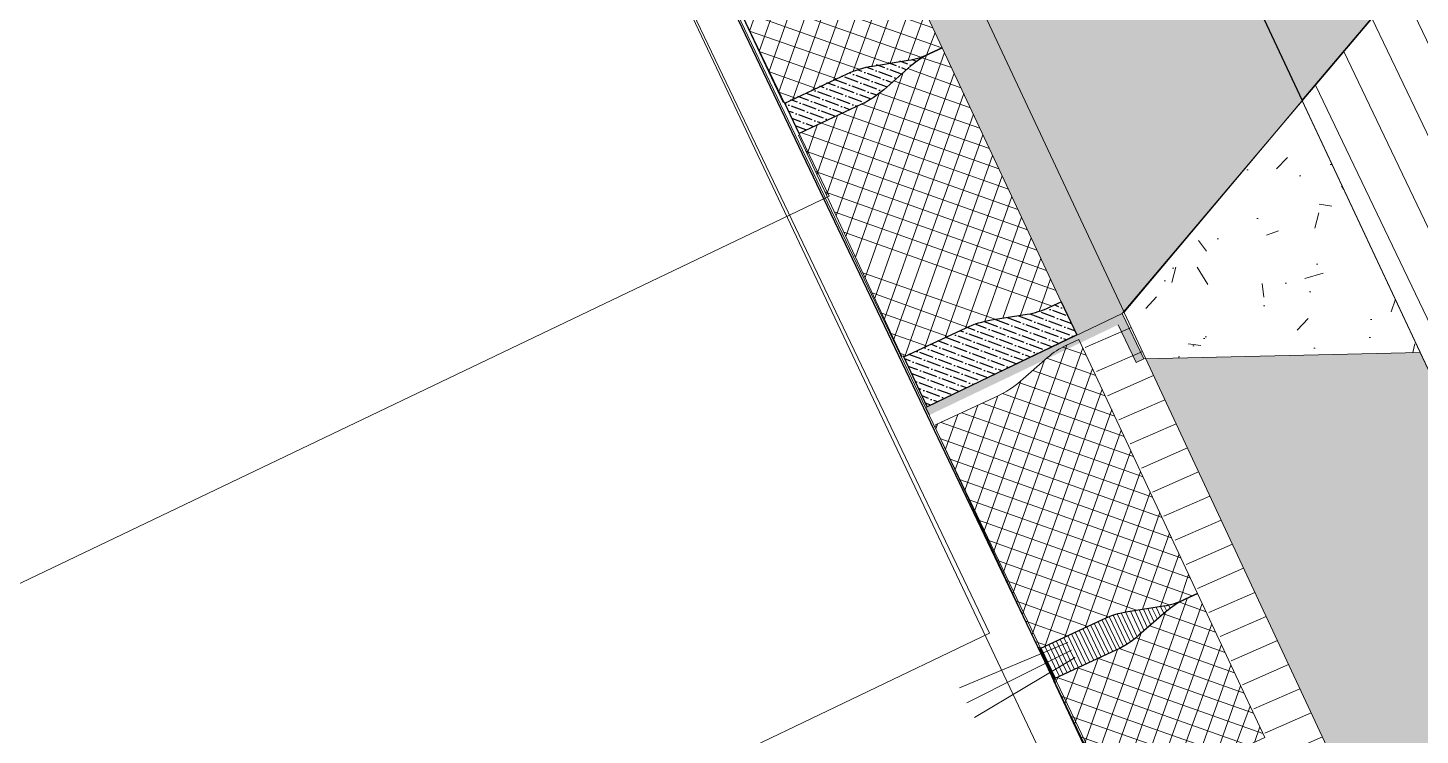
# Model space of a CAD drawing. Header units: metres. Extents: x 679304 to 680626, y 2747329 to 2750056.
# Drawn here: x 679528.216 to 679529.048, y 2747457.475 to 2747457.898 of the extents above; entities that cross this region are included whole.
import ezdxf

# ---------------------------------------------------------------- set-up
doc = ezdxf.new("R2010")
doc.units = ezdxf.units.M
doc.layers.add('-aux', color=50, linetype='Continuous', plot=False)
doc.layers.add('00_Aux', color=5, linetype='Continuous', plot=False)
for name, color, linetype, lineweight in [('02-L-projecció', 6, 'Continuous', 5), ('02-L-seccionat', 4, 'Continuous', 5), ('03-TR-L-1-CM', 7, 'Continuous', 0), ('1-CM', 7, 'Continuous', 0), ('1-L-GESPA', 64, 'Continuous', 0), ('2-metall', 5, 'Continuous', 0), ('3-TR Formigó', 252, 'Continuous', 0), ('3-TR terra compactada', 45, 'Continuous', 0), ('3-TR Tot-u', 37, 'Continuous', 0)]:
    doc.layers.add(name, color=color, linetype=linetype, lineweight=lineweight)
doc.layers.add('02-L-SEC-Shrubs', color=252, linetype='Continuous', lineweight=0, transparency=0.2)
for name, color, linetype, lineweight, true_color in [('3- TR terra vegetal', 253, 'Continuous', 0, 0xbea68e), ('3-TR sorra granitica', 254, 'Continuous', 0, 0xf2dac9), ('3-TR tot_u', 8, 'Continuous', 5, 0x787878)]:
    doc.layers.add(name, color=color, linetype=linetype, lineweight=lineweight, true_color=true_color)
doc.layers.add('EIT_3 TR sorra', color=9, linetype='Continuous', true_color=0xd8ceb0)
doc.layers.add('SL_TREE_PROSOPIS_CINERARIA', color=66, linetype='Continuous', true_color=0x5f7f00)
picture_1 = doc.add_image_def('image2.png', size_in_pixel=(716, 586))
picture_2 = doc.add_image_def('image5.png', size_in_pixel=(354, 263))
picture_3 = doc.add_image_def('image6.png', size_in_pixel=(393, 306))
picture_4 = doc.add_image_def('image7.png', size_in_pixel=(360, 216))

# ---------------------------------------------------------------- blocks, each defined once
blk = doc.blocks.new('Galvanized Metal Plate 100x30x1')
at = {"layer": '2-metall'}
blk.add_hatch(color=256, dxfattribs=at).paths.add_polyline_path([(-0.0050000000000026, 0.1299999999767181), (-0.0050000000000026, 0.0049999999999955), (-0.0300000000000011, 0.0050000000000097), (-0.0300000000000011, 1.42e-14), (0, 0), (0, 0.1299999999767181)])
blk.add_line((-0.0050000000000026, 0.0050000000000097), (-0.0300000000000011, 0.0050000000000097), dxfattribs=at)
blk.add_lwpolyline([(-0.0300000000000011, 0.0049999999999955), (-0.0300000000000011, 1.42e-14), (0, 0), (0, 0.1299999999767181), (-0.0050000000000026, 0.1299999999767181)], dxfattribs=at)
blk = doc.blocks.new('General Section WaterFalls')
at = {"layer": '3- TR terra vegetal'}
h = blk.add_hatch(dxfattribs=at)
h.set_pattern_fill('_USER', color=256, scale=0.0025, angle=-18.27604261022104, style=0, pattern_type=0)
h.set_pattern_definition([(360, (2.680706356652081, -0.0242587961256504), (0, 0.0025), [])])
edge = h.paths.add_edge_path()
edge.add_line((50.35259756399319, -32.04164065467194), (50.35267167209966, -32.03344521076071))
edge.add_arc((50.30425609834492, -32.03300740593113), 0.0484175532871072, -0.5180908874735294, 15.48092820665204)
edge.add_line((50.3509170319885, -32.02008390938863), (50.3451581699359, -31.9992912466371))
edge.add_arc((50.40022952109575, -31.98403834691271), 0.0571445946539326, 179.4819104096079, 195.4809295061197, ccw=False)
edge.add_line((50.34308726340532, -31.98352163145319), (50.34345916065434, -31.94239454346468))
edge.add_line((50.34345916099846, -31.94239454343915), (50.36352921924474, -31.94257603197403))
edge.add_line((50.36352921882644, -31.94257603259757), (50.36315732150236, -31.98370312007089))
edge.add_arc((50.30601506168022, -31.98318640282378), 0.0571445962077865, -16.51711018543432, -0.5180910848902727, ccw=False)
edge.add_line((50.36080157896503, -31.99943270580843), (50.35466764951476, -32.02011782495067))
edge.add_arc((50.40108723752201, -32.03388301935047), 0.0484175457378523, 163.4828835922333, 179.4819027326508)
edge.add_line((50.35267167072743, -32.03344520879909), (50.35259756354488, -32.04164065399625))
at = {"layer": '3-TR Formigó'}
h = blk.add_hatch(dxfattribs=at)
h.set_pattern_fill('ANSI37', color=256, scale=0.003, angle=-18.34738595099281, style=0)
h.set_pattern_definition([(44.92865665922822, (7.163619969505816, -0.8265670840628445), (-0.0067268003707682, 0.0067435733681656), []), (134.9286566592282, (7.163619969505816, -0.8265670840628445), (-0.0067435733681656, -0.0067268003707682), [])])
edge = h.paths.add_edge_path()
edge.add_line((50.35259759612381, -32.04163708933629), (50.35267170577789, -32.03344164593616))
edge.add_arc((50.30425612116232, -32.03300384292379), 0.0484175640029159, -0.5180874265220125, 15.48093170709386)
edge.add_line((50.35091706365347, -32.02008034079336), (50.34515820021564, -31.99928768297873))
edge.add_arc((50.40022954670712, -31.98403478809633), 0.0571445893227543, 179.4819072091405, 195.4809263397831, ccw=False)
edge.add_line((50.34308729460462, -31.98351806961), (50.34345915921243, -31.94239447719171))
edge.add_line((50.34345915867016, -31.94239447661676), (50.3426619857163, -31.94238726725935))
edge.add_line((50.34266198612749, -31.9423872679472), (50.34266961884694, -31.94154322630239))
edge.add_line((50.34266961878166, -31.94154322566465), (50.2693748212635, -31.94088044918907))
edge.add_line((50.26937482180073, -31.94088044855744), (50.26936718871418, -31.9417244905714))
edge.add_line((50.26936718821525, -31.94172449130565), (50.26857001514269, -31.94171727896665))
edge.add_line((50.26857001474127, -31.94171727937646), (50.26819815062338, -31.98284087587974))
edge.add_arc((50.21105590183288, -31.98232416110113), 0.0571445847260143, -16.517107493792878, -0.5180883785645278, ccw=False)
edge.add_line((50.26584240887314, -31.99857045919634), (50.2597084783256, -32.0192555809186))
edge.add_arc((50.30612807394937, -32.03302077180706), 0.0484175516988072, 163.4828888886982, 179.4819080003339)
edge.add_line((50.25771250203252, -32.03258296730928), (50.25763839477082, -32.04077841051871))
edge.add_line((50.25763839529827, -32.04077841015533), (50.35259759655146, -32.04163708883824))
h = blk.add_hatch(dxfattribs=at)
h.set_pattern_fill('ANSI37', color=256, scale=0.003, angle=-18.34738595099281, style=0)
h.set_pattern_definition([(44.92865665922822, (7.426063454709947, -0.8289438264910131), (-0.0067268003707682, 0.0067435733681656), []), (134.9286566592282, (7.426063454709947, -0.8289438264910131), (-0.0067435733681656, -0.0067268003707682), [])])
edge = h.paths.add_edge_path()
edge.add_line((50.52008191077039, -32.04315158678219), (50.52015601795702, -32.03495614305758))
edge.add_arc((50.4717404381372, -32.03451833128929), 0.0484175595479427, -0.5180984677643848, 15.48092063279453)
edge.add_line((50.51840137923136, -32.02159483870492), (50.5126425152763, -32.00080218022907))
edge.add_arc((50.56771386228501, -31.98554928484373), 0.0571445900022303, 179.4819084718825, 195.4809275691711, ccw=False)
edge.add_line((50.5105716092512, -31.98503256775439), (50.51094347334178, -31.94390897467488))
edge.add_line((50.51094347285107, -31.94390897406265), (50.51014629986173, -31.94390176518393))
edge.add_line((50.51014629984274, -31.94390176446177), (50.5101539325267, -31.94305772329564))
edge.add_line((50.51015393296257, -31.94305772334337), (50.364334023562, -31.941739127641))
edge.add_line((50.3643340235576, -31.94173912820406), (50.36432639257544, -31.94258317238421))
edge.add_line((50.36432639230042, -31.94258317304775), (50.36352921871063, -31.94257596004753))
edge.add_line((50.36352921882644, -31.94257595902309), (50.36315735441241, -31.98369955493817))
edge.add_arc((50.3060151040554, -31.98318283958361), 0.0571445860738357, -16.517109407062094, -0.5180902821103928, ccw=False)
edge.add_line((50.36080161202699, -31.99942913930863), (50.35466768243477, -32.02011426036558))
edge.add_arc((50.40108727663755, -32.03387945378199), 0.0484175511476064, 163.4828856008782, 179.4819047255243)
edge.add_line((50.35267170518636, -32.03344164555892), (50.35259759623104, -32.04163708869942))
edge.add_line((50.35259759519249, -32.04163708817214), (50.52008191016775, -32.04315158570862))
h = blk.add_hatch(dxfattribs=at)
h.set_pattern_fill('ANSI37', color=256, scale=0.003, angle=-18.27604261022104, style=0)
h.set_pattern_definition([(44.99999999999999, (6.980979096144437, -0.8794423167128115), (-0.0067351920908019, 0.0067351920908019), []), (134.9999999999999, (6.980979096144437, -0.8794423167128115), (-0.0067351920908019, -0.0067351920908019), [])])
edge = h.paths.add_edge_path()
edge.add_line((50.71246720058844, -32.04463402274996), (50.71253110301842, -32.03643849305733))
edge.add_arc((50.66411501541733, -32.03606096841395), 0.0484175588259012, -0.4467548583182131, 15.55226428892074)
edge.add_line((50.71075982786715, -32.0230793855153), (50.70497507786727, -32.0022939139656))
edge.add_arc((50.76002739137038, -31.98697245540098), 0.0571445910121853, 179.5532511125338, 195.5522702470631, ccw=False)
edge.add_line((50.70288453763351, -31.98652689019218), (50.70320519523069, -31.94540286626992))
edge.add_line((50.70320519478991, -31.9454028652981), (50.70240801332556, -31.94539664912965))
edge.add_line((50.70240801339969, -31.94539665011689), (50.70241459535285, -31.94455259982676))
edge.add_line((50.70241459598765, -31.94455259945244), (50.55659315752606, -31.94341557642186))
edge.add_line((50.55659315735102, -31.94341557612643), (50.55658657746675, -31.94425962906142))
edge.add_line((50.55658657709137, -31.94425962935202), (50.5557893951371, -31.94425340909859))
edge.add_line((50.55578939570114, -31.94425340881571), (50.55546873763447, -31.98537743601571))
edge.add_arc((50.49832588853314, -31.98493187315762), 0.0571445857302265, -16.445765776522194, -0.4467466918054015, ccw=False)
edge.add_line((50.5531325833872, -32.00110994186252), (50.54702441502839, -32.02180268502477))
edge.add_arc((50.59346111305058, -32.03551006736234), 0.0484175509184636, 163.5542290581637, 179.5532481786626)
edge.add_line((50.54504503356293, -32.03513254504651), (50.54498112947479, -32.04332807419154))
edge.add_line((50.54498113039881, -32.04332807380706), (50.71246720138104, -32.04463402225306))
h = blk.add_hatch(dxfattribs=at)
h.set_pattern_fill('ANSI37', color=256, scale=0.003, angle=-18.27604261022104, style=0)
h.set_pattern_definition([(44.99999999999999, (6.980979096610099, -0.8794423160143195), (-0.0067351920908019, 0.0067351920908019), []), (134.9999999999999, (6.980979096610099, -0.8794423160143195), (-0.0067351920908019, -0.0067351920908019), [])])
edge = h.paths.add_edge_path()
edge.add_line((50.80742737138644, -32.04537795693614), (50.80749127628386, -32.03718242756798))
edge.add_arc((50.75907518528402, -32.03680491168052), 0.048417563292489, -0.4467438236486732, 15.55227535667759)
edge.add_line((50.80571999913082, -32.02382331714034), (50.79993524964816, -32.00303784625186))
edge.add_arc((50.85498756309971, -31.98771639121697), 0.0571445904278904, 179.553249814863, 195.5522689535439, ccw=False)
edge.add_line((50.79784470889717, -31.98727082437836), (50.79816536701159, -31.94614680111731))
edge.add_line((50.79816536698491, -31.94614680111409), (50.79736818570207, -31.94614058402479))
edge.add_line((50.79736818606034, -31.94614058430307), (50.79737476790296, -31.94529653397643))
edge.add_line((50.79737476818263, -31.94529653410427), (50.72407920216135, -31.94472502299807))
edge.add_line((50.72407920192927, -31.94472502241842), (50.72407261968404, -31.9455690735929))
edge.add_line((50.72407261934131, -31.9455690740142), (50.7232754380503, -31.94556285397982))
edge.add_line((50.72327543841675, -31.9455628534779), (50.72295478064622, -31.98668688126609))
edge.add_arc((50.66581193264574, -31.98624132014811), 0.0571445840205445, -16.445764324364518, -0.4467451595709804, ccw=False)
edge.add_line((50.72061862656846, -32.00241938629188), (50.71451045728982, -32.02311212964075))
edge.add_arc((50.76094715623185, -32.03681950992905), 0.0484175513567676, 163.5542323495689, 179.5532514948844)
edge.add_line((50.71253107720986, -32.03644199064001), (50.71246717470481, -32.04463751981747))
edge.add_line((50.7124671745114, -32.0446375196334), (50.80742737128873, -32.04537795704347))
at = {"layer": '3-TR sorra granitica'}
h = blk.add_hatch(dxfattribs=at)
h.set_pattern_fill('LINE', color=256, scale=0.005, angle=69.72395738977895, style=0)
h.set_pattern_definition([(87.99999999999993, (68.07752234721556, 216.8941087389831), (-0.0158653293789282, 0.0005540295101522), [])])
h.paths.add_polyline_path([(46.89664648473263, -32.04174399282783), (50.52290014317259, -32.07450938317925), (50.52317120041698, -32.04451060760766), (46.89664648519829, -32.01037536654621)])
at = {"layer": '3-TR terra compactada'}
h = blk.add_hatch(dxfattribs=at)
h.set_pattern_fill('LINE', color=256, scale=0.0075)
h.set_pattern_definition([(360, (-1.593222050461918, -1.450000001117587), (0, 0.0238125), [])])
edge = h.paths.add_edge_path(flags=16)
edge.add_arc((87.91270721703766, -34.89102650922723), 0.0300000000000011, 0, 360)
h.paths.add_polyline_path([(60.86794612370431, -34.06345526850782), (60.86794612370431, -34.8165326055605), (77.28848761087283, -34.81653260439634), (77.28848760994151, -35.96653260430321), (94.02980208816007, -35.96653260337189), (94.02346620196477, -34.53352967253886), (88.77741158520803, -34.42881766473874), (88.7764219455421, -34.4783984052483), (88.67512278445065, -34.85645277681761), (84.06023222394288, -34.76436978625134), (83.96552849235012, -34.41241660504602), (83.95774579746649, -34.38224918977358), (83.95875280490145, -34.33179827523418), (79.98875382728875, -34.25026744417846), (79.98875382775441, -35.78771875007078), (77.43852502759546, -35.78771875007078), (77.43852502852678, -35.43748732609675), (78.61814005719498, -35.43770227907226), (78.05505687510595, -33.4629564518109), (67.10211191978306, -33.3788115279749), (67.01179703883827, -33.17811179091223), (66.85097349714488, -33.17687627975829), (63.56725041614845, -33.15126436809078), (63.56725041707978, -34.70336046814919), (61.01713174395263, -34.70336046768352), (61.0171317444183, -34.35336060426198), (62.10765844490379, -34.35336060402915), (61.58575402200222, -32.50950451311656), (50.68157043308019, -32.42573419259861), (50.59114177431911, -32.2250335814897), (50.42511908290908, -32.2237581287045), (47.14811543934047, -32.19819437991828), (47.14721526950597, -33.38156245509163), (44.99754665372893, -33.38156245509163), (44.99754665279761, -33.03156259073876), (45.56926759378984, -33.03156259120442), (45.14311256445944, -31.55625739693642), (34.2616229839623, -31.47266142093577), (34.17091776337475, -31.2719586850144), (34.00475173024461, -31.27068213094026), (30.72633214015514, -31.24511096207425), (30.72633214108646, -32.37863686797209), (28.57621343620122, -32.37863686820492), (28.57621343526989, -32.02863700361922), (29.14793437626213, -32.02863700361922), (28.72177934786305, -30.55333180958405), (17.8412764519453, -30.4697434140835), (17.68143947003409, -31.50181839196012), (28.27606689184904, -31.50181839149445), (28.27606689091772, -32.61037793336436), (44.44740463607013, -32.61037793196738), (44.44740463700145, -34.06345526920631)])
at = {"layer": '3-TR Tot-u'}
h = blk.add_hatch(dxfattribs=at)
h.set_pattern_fill('EARTH', color=256, scale=0.005, angle=-84.07414778341365)
h.set_pattern_definition([(275.9258522165863, (-9.313226e-10, -4.656613e-10), (0.0348582512672567, -0.0283024260194916), [0.03175, -0.03175]), (275.9258522165863, (0.0118426261469722, 0.0012292172759771), (0.0348582512672567, -0.0283024260194916), [0.03175, -0.03175]), (275.9258522165863, (0.0236852532252669, 0.0024584343191236), (0.0348582512672567, -0.0283024260194916), [0.03175, -0.03175]), (5.925852216586345, (0.0280425352975726, -0.001079369103536), (0.0283024260194916, 0.0348582512672567), [0.03175, -0.03175]), (5.925852216586345, (0.0292717516422272, -0.0129219959490001), (0.0283024260194916, 0.0348582512672567), [0.03175, -0.03175]), (5.925852216586345, (0.0305009693838656, -0.0247646232601255), (0.0283024260194916, 0.0348582512672567), [0.03175, -0.03175])])
h.paths.add_polyline_path([(50.42511908290908, -32.2237581287045), (50.49240500992164, -32.07423384138383), (46.89760287944227, -32.04175263433717), (46.89760287851095, -32.08275678753853), (47.14765760349109, -32.19819080852904)])
h = blk.add_hatch(dxfattribs=at)
h.set_pattern_fill('EARTH', color=256, scale=0.005, angle=-84.07414778341365)
h.set_pattern_definition([(275.9258522165863, (60.71546804439276, -33.50333952344954), (0.0348582512672567, -0.0283024260194916), [0.03175, -0.03175]), (275.9258522165863, (60.72731067147106, -33.50211030617356), (0.0348582512672567, -0.0283024260194916), [0.03175, -0.03175]), (275.9258522165863, (60.73915329854935, -33.50088108866476), (0.0348582512672567, -0.0283024260194916), [0.03175, -0.03175]), (5.925852216586345, (60.743510580156, -33.50441889185459), (0.0283024260194916, 0.0348582512672567), [0.03175, -0.03175]), (5.925852216586345, (60.74473979650065, -33.51626151846722), (0.0283024260194916, 0.0348582512672567), [0.03175, -0.03175]), (5.925852216586345, (60.74596901470795, -33.52810414601118), (0.0283024260194916, 0.0348582512672567), [0.03175, -0.03175])])
h.paths.add_polyline_path([(50.68157043308019, -32.42573419259861), (61.58575402200222, -32.50950451311656), (61.64629130344838, -32.72335900692269), (62.41704348940402, -32.72336055757478), (62.41704473039135, -32.50335776759312), (61.79187253303826, -32.503356566187), (61.73765311250463, -32.31066556135193), (50.5912555521354, -32.22503445576876)])
at = {"layer": '3-TR tot_u'}
h = blk.add_hatch(dxfattribs=at)
h.set_pattern_fill('AR-CONC', color=256, scale=0.0005, angle=90.27678088138285)
h.set_pattern_definition([(140.2767808813828, (-9.313226e-10, -4.656613e-10), (0.0075294083191467, 0.0911297702543663), [0.009525, -0.104775]), (85.27678088138289, (-9.313226e-10, -4.656613e-10), (-0.0954421824638195, -0.0180829760590076), [0.00762, -0.083820292085]), (190.7282255813828, (0.0006274487823248, 0.0075941225513816), (-0.0879127702495888, 0.0730467939738314), [0.0080950044, -0.0890451223]), (136.4609808813827, (-0.0253997044637799, -0.0001227005850524), (0.0203661653687272, 0.135639486306251), [0.0142875, -0.1571625]), (186.9123384913827, (-0.0237025371752679, 0.0111805798951537), (-0.1242850351344667, 0.1181030589831279), [0.01214251157, -0.13356780408]), (81.46093205138288, (-0.0253997044637799, -0.0001227005850524), (-0.1242850351284049, 0.1181030589898943), [0.011429983535, -0.12572986596]), (111.2767808813828, (-0.0191111285239458, 0.0126078263856471), (0.0507657992262747, 0.0760533183296827), [0.009525, -0.104775]), (56.27678088138284, (-0.0191111285239458, 0.0126078263856471), (-0.092242182622578, 0.0304557734766822), [0.00762, -0.08382]), (161.7282258813828, (-0.0148806455545128, 0.0189456027001143), (-0.041476383870818, 0.1065090916350389), [0.0080950044, -0.0890449688]), (127.7767808813828, (-9.313226e-10, -4.656613e-10), (-0.0422844862299229, 0.0013400527942813), [0, -0.082804, 0, -0.08509, 0, -0.0841375]), (97.7767808813828, (-9.313226e-10, -4.656613e-10), (-0.0502510964592918, 0.0331674693315446), [0, -0.048514, 0, -0.080899, 0, -0.0320675]), (57.77678088138284, (0.0001368108205497, -0.0283206696622074), (0.0025368385496153, 0.0678083435244748), [0, -0.03175, 0, -0.0990600000000001, 0, -0.1314450000000001]), (47.77678088138283, (0.0001981602981687, -0.0410205214284361), (-0.0130708823965968, 0.0740023123926836), [0, -0.041275, 0, -0.065786, 0, -0.093345])])
h.paths.add_polyline_path([(50.52290014270693, -32.07313354732469), (50.49290014244616, -32.07313354685903), (50.42511908430606, -32.2237581233494), (50.59114177431911, -32.2250335814897)])
h = blk.add_hatch(dxfattribs=at)
h.set_pattern_fill('AR-CONC', color=256, scale=0.00025, angle=90.27678088138285)
h.set_pattern_definition([(158.5528234916038, (16.41957955155521, -0.9746390371583402), (-0.0107141402033441, 0.0444470353765646), [0.0047625, -0.0523874999999999]), (103.5528234916037, (16.41957955155521, -0.9746390371583402), (-0.042478511822929, -0.0235505220209913), [0.00381, -0.0419101460424999]), (209.0042681916038, (16.41868670936674, -0.9709351295605301), (-0.0531926501422366, 0.0208965138611374), [0.0040475022, -0.0445225611499999]), (154.7370234916037, (16.40753956185654, -0.9786799072753638), (-0.0115985479610558, 0.0675920588494506), [0.00714375, -0.0785812499999999]), (205.1883811016037, (16.40657301200554, -0.9730472429655492), (-0.0775261334246027, 0.036585164494883), [0.006071255785, -0.0667839020399999]), (99.73697466160377, (16.40753956185654, -0.9786799072753638), (-0.0775261334227856, 0.036585164499046), [0.0057149917675, -0.0628649329799999]), (129.5528234916037, (16.40852912468836, -0.9716496961191295), (0.0121775151173545, 0.0440684300330318), [0.0047625, -0.0523875]), (74.55282349160389, (16.40852912468836, -0.9716496961191295), (-0.0485699864642681, -3.6222662037e-06), [0.00381, -0.0419099999999999]), (180.0042684916038, (16.40954391798004, -0.9679773268289864), (-0.0363924715453394, 0.0440648076110835), [0.0040475022, -0.0445224844]), (146.0528234916037, (16.41957955155521, -0.9746390371583402), (-0.0202858755293875, -0.0059938829911168), [0, -0.041402, 0, -0.042545, 0, -0.04206875]), (116.0528234916039, (16.41957955155521, -0.9746390371583402), (-0.0290587158829416, 0.0078679387732416), [0, -0.024257, 0, -0.0404494999999999, 0, -0.01603375]), (76.05282349160386, (16.42408512253314, -0.988063625525683), (-0.0094277576651399, 0.0325917034802938), [0, -0.0158749999999999, 0, -0.0495299999999999, 0, -0.0657224999999997]), (66.05282349160387, (16.42610555933788, -0.9940836201421916), (-0.0178091657507202, 0.033085210695806), [0, -0.0206375, 0, -0.032893, 0, -0.0466725])])
h.paths.add_polyline_path([(61.73765311250463, -32.31066556135193), (61.91613929020241, -32.16203233716078), (50.52306428411975, -32.07450615614653), (50.59515397809446, -32.2336976248771)])
at = {"layer": 'EIT_3 TR sorra'}
h = blk.add_hatch(dxfattribs=at)
h.set_pattern_fill('ANSI36', color=256, scale=0.001075, angle=-1.014200710252469, style=0, double=1)
h.set_pattern_definition([(43.98579928974752, (20.82612808654085, -102.0305910126771), (0.0019272751255601, 0.0066038919240475), [0.0085328125000001, -0.0017065625, 0, -0.0017065625])])
edge = h.paths.add_edge_path()
edge.add_line((50.54498112900183, -32.04332807427272), (50.52302524978621, -32.04326504137216))
edge.add_line((50.52302524959668, -32.04326504096389), (50.52290125096612, -31.94401896990793))
edge.add_line((50.52290125098079, -31.94401897024363), (50.55578942156669, -31.94424991470258))
edge.add_line((50.55578942224383, -31.94424991449341), (50.55546873521526, -31.98537743651714))
edge.add_arc((50.4983258829452, -31.98493187502027), 0.0571445893562954, -16.445764025470226, -0.4467449184513157, ccw=False)
edge.add_line((50.55313258059323, -32.00110994302668), (50.54702441204473, -32.02180268416468))
edge.add_arc((50.59346110606566, -32.0355100617744), 0.0484175461058781, 163.5542319968001, 179.5532511259432)
edge.add_line((50.54504503216595, -32.03513254318386), (50.54498112907678, -32.04332807412999))
edge.add_line((50.54498112900183, -32.04332807427272), (50.52302524978621, -32.04326504137216))
h = blk.add_hatch(dxfattribs=at)
h.set_pattern_fill('ANSI36', color=256, scale=0.001075, angle=-1.014200710252469, style=0, double=1)
h.set_pattern_definition([(43.98579928974752, (20.73116786265746, -102.0298540722579), (0.0019272751255601, 0.0066038919240475), [0.0085328125000001, -0.0017065625, 0, -0.0017065625])])
edge = h.paths.add_edge_path()
edge.add_line((50.7124671745114, -32.04463751870207), (50.71253107797176, -32.03644198885933))
edge.add_arc((50.66411499772221, -32.03606447111815), 0.0484175525730468, -0.446747268807744, 15.55227187194372)
edge.add_line((50.71075980179012, -32.02308288356289), (50.70497505376776, -32.0022974082527))
edge.add_arc((50.76002736994997, -31.98697594576515), 0.0571445942156798, 179.5532539892589, 195.5522731529118, ccw=False)
edge.add_line((50.7028845124878, -31.98653038381599), (50.70320519919291, -31.94540286462783))
edge.add_line((50.70320519944653, -31.94540286390111), (50.72327546816638, -31.94555936110523))
edge.add_line((50.72327546775341, -31.94555936101824), (50.72295478097323, -31.98668687969122))
edge.add_arc((50.66581192100421, -31.98624131618999), 0.0571445973673935, -16.445766153051807, -0.4467470114216212, ccw=False)
edge.add_line((50.7206186261028, -32.00241938792169), (50.71451045781088, -32.02311212865403))
edge.add_arc((50.76094714831561, -32.03681951039471), 0.0484175439073625, 163.5542282206263, 179.5532473088979)
edge.add_line((50.7125310767442, -32.03644198761322), (50.71246717420774, -32.04463751874189))
h = blk.add_hatch(dxfattribs=at)
h.set_pattern_fill('ANSI36', color=256, scale=0.001075, angle=-1.014200710252469, style=0, double=1)
h.set_pattern_definition([(62.26184189996857, (84.49806383391844, 215.9410314029083), (-0.0002408934137097, 0.0068751544213446), [0.0085328125000001, -0.0017065625, 0, -0.0017065625])])
h.paths.add_polyline_path([(50.52306428411975, -32.07450615614653), (61.91613929020241, -32.16203233692795), (61.91637309920043, -32.13203316531144), (50.52302524959668, -32.04326504096389)])
at = {"layer": '-aux'}
for points in [[(50.35259756399319, -32.04164065467194), (50.35259756399319, -32.04164065467194), (50.35267167305573, -32.03344521136023, 0.0699225111475427), (50.3509170319885, -32.02008390938863), (50.34515817044303, -31.99929124629125, -0.0699225111480096), (50.34308726340532, -31.98352163145319), (50.34345916099846, -31.94239454343915), (50.36352921882644, -31.94257603259757), (50.36315732169896, -31.98370311921463, -0.0699225111484148), (50.36080157896503, -31.99943270580843), (50.35466764913872, -32.02011782536283, 0.0699225111479849), (50.35267167072743, -32.03344520879909), (50.35259756399319, -32.04164065467194), (50.35259756399319, -32.04164065467194)], [(50.54498112900183, -32.04332807427272), (50.52302524959668, -32.04326504096389), (50.52290125098079, -31.94401897024363), (50.55578942224383, -31.94424991449341), (50.5554687352851, -31.98537743696943, -0.0699225111484148), (50.55313258059323, -32.00110994302668), (50.54702441301197, -32.02180268382654, 0.0699225111479849), (50.54504503216595, -32.03513254318386), (50.54498112900183, -32.04332807427272), (50.52302524959668, -32.04326504096389)], [(50.71246717404574, -32.04463751940057), (50.7124671745114, -32.04463751870207), (50.71253107814118, -32.03644198970869, 0.0699225111475427), (50.71075980179012, -32.02308288356289), (50.70497505366802, -32.00229740748182, -0.0699225111480096), (50.7028845124878, -31.98653038381599), (50.70320519944653, -31.94540286390111), (50.72327546775341, -31.94555936101824), (50.72295478126034, -31.9866868800018, -0.0699225111484148), (50.7206186261028, -32.00241938792169), (50.71451045805588, -32.02311212895438, 0.0699225111479849), (50.7125310767442, -32.03644198761322), (50.71246717404574, -32.04463751940057), (50.7124671745114, -32.04463751870207)]]:
    blk.add_lwpolyline(points, format="xyb", dxfattribs=at)
at = {"layer": '00_Aux'}
blk.add_lwpolyline([(50.68157043308019, -32.42573419259861), (61.58575402200222, -32.50950451311656), (61.64629130344838, -32.72335900692269), (62.41704348940402, -32.72336055757478), (62.41704473039135, -32.50335776759312), (61.79187253303826, -32.503356566187), (61.73765311250463, -32.31066556135193), (50.5912555521354, -32.22503445576876)], close=True, dxfattribs=at)
at = {"layer": '02-L-projecció'}
for points in [[(30.72633214015514, -31.24511096207425), (34.00475173024461, -31.27068213094026), (34.17091776337475, -31.2719586850144), (34.2616229839623, -31.47266142093577), (45.14311256445944, -31.55625739693642), (45.56926759378984, -33.03156259120442), (44.99754665279761, -33.03156259073876), (44.99754665372893, -33.38156245509163), (47.14721526950597, -33.38156245509163), (47.14811543934047, -32.19819437991828), (50.42511908290908, -32.2237581287045), (50.59114177431911, -32.2250335814897), (50.68157043308019, -32.42573419259861), (61.58575402200222, -32.50950451311656), (62.10765844490379, -34.35336060402915), (61.0171317444183, -34.35336060426198), (61.01713174395263, -34.70336046768352), (63.56725041707978, -34.70336046814919), (63.56725041614845, -33.15126436809078), (66.85097349714488, -33.17687627975829)], [(50.52290014317259, -32.07450938294642), (46.89664648473263, -32.04174399282783)], [(50.52306428318843, -32.07450615637936), (50.6138342730701, -32.27520939009264)], [(50.52306428411975, -32.07450615614653), (61.91613929020241, -32.16203233716078)], [(47.14766533998772, -32.19857941172086), (61.73765311250463, -32.31066556135193)]]:
    blk.add_lwpolyline(points, dxfattribs=at)
blk.add_lwpolyline([(50.52290014270693, -32.07313354732469), (50.59114177431911, -32.2250335814897), (50.42511908290908, -32.2237581287045), (50.49290014244616, -32.07313354685903)], close=True, dxfattribs=at)
at = {"layer": '02-L-seccionat'}
for points in [[(50.35259759612381, -32.04163708933629), (50.35267170565203, -32.03344164555892, 0.0699225111487571), (50.35091706365347, -32.02008034079336), (50.34515819977968, -31.99928768258542, -0.0699225111482901), (50.34308729460462, -31.98351806961), (50.34345915867016, -31.94239447661676), (50.34266198612749, -31.9423872679472), (50.34266961878166, -31.94154322566465), (50.26937482180073, -31.94088044855744), (50.26936718821525, -31.94172449130565), (50.26857001474127, -31.94171727937646), (50.26819815114141, -31.98284087562934, -0.0699225111482901), (50.26584240887314, -31.99857045919634), (50.25970847951248, -32.0192555799149, 0.0699225111487571), (50.25771250203252, -32.03258296730928), (50.25763839529827, -32.04077841015533)], [(50.52008191077039, -32.04315158678219), (50.52015601750463, -32.03495614323765, 0.0699225111487571), (50.51840137923136, -32.02159483870492), (50.51264251535759, -32.00080218096264, -0.0699225111482901), (50.5105716092512, -31.98503256775439), (50.51094347285107, -31.94390897406265), (50.51014629984274, -31.94390176446177), (50.51015393296257, -31.94305772334337), (50.3643340235576, -31.94173912820406), (50.36432639230042, -31.94258317304775), (50.36352921882644, -31.94257595902309), (50.36315735429525, -31.98369955574162, -0.0699225111482901), (50.36080161202699, -31.99942913930863), (50.35466768266633, -32.02011425956153, 0.0699225111487571), (50.35267170518636, -32.03344164555892), (50.35259759519249, -32.04163708817214)], [(50.71246720058844, -32.04463402274996), (50.71253110282123, -32.03643849282526, 0.0699225111487571), (50.71075982786715, -32.0230793855153), (50.70497507834807, -32.00229391339235, -0.0699225111482901), (50.70288453763351, -31.98652689019218), (50.70320519478991, -31.9454028652981), (50.70240801339969, -31.94539665011689), (50.70241459598765, -31.94455259945244), (50.55659315735102, -31.94341557612643), (50.55658657709137, -31.94425962935202), (50.55578939570114, -31.94425340881571), (50.55546873761341, -31.98537743603811, -0.0699225111482901), (50.5531325833872, -32.00110994186252), (50.54702441440895, -32.0218026842922, 0.0699225111487571), (50.54504503356293, -32.03513254504651), (50.54498113039881, -32.04332807380706)], [(50.80742737138644, -32.04537795693614), (50.80749127594754, -32.03718242724426, 0.0699225111487571), (50.80571999913082, -32.02382331714034), (50.79993524961174, -32.00303784781136, -0.0699225111482901), (50.79784470889717, -31.98727082437836), (50.79816536698491, -31.94614680111409), (50.79736818606034, -31.94614058430307), (50.79737476818263, -31.94529653410427), (50.72407920192927, -31.94472502241842), (50.72407261934131, -31.9455690740142), (50.72327543841675, -31.9455628534779), (50.72295477986336, -31.98668688116595, -0.0699225111482901), (50.72061862656846, -32.00241938629188), (50.71451045759022, -32.02311212988571, 0.0699225111487571), (50.71253107720986, -32.03644199064001), (50.7124671745114, -32.0446375196334)]]:
    blk.add_lwpolyline(points, format="xyb", close=True, dxfattribs=at)
at = {"layer": '1-L-GESPA'}
for points in [[(50.34318577777594, -31.88939452869818), (50.34958356572315, -31.95920236734674)], [(50.35318377614022, -31.88919447921217), (50.35458256490528, -31.95910234097392)], [(50.36318177450448, -31.88899442693219), (50.35958156501874, -31.95900231972337)]]:
    blk.add_lwpolyline(points, dxfattribs=at)
at = {"layer": '1-CM'}
blk.add_blockref('Galvanized Metal Plate 100x30x1', (50.52290014224126, -32.07313354685903), dxfattribs=at)
blk = doc.blocks.new('prospopis cineraria')
image = blk.add_image(picture_1, insert=(-4.000086040761157, 0), size_in_units=(7.410607290773175, 6.065105967029442))
image.dxf.flags = 15
blk = doc.blocks.new('shrub3')
image = blk.add_image(picture_2, insert=(-0.5, 0), size_in_units=(0.9999999999999835, 0.7429378531073323))
image.dxf.flags = 15
blk = doc.blocks.new('shrub2')
image = blk.add_image(picture_3, insert=(-0.5, 0), size_in_units=(0.9999999999999944, 0.7786259541984689))
image.dxf.flags = 15
blk = doc.blocks.new('shrub1')
image = blk.add_image(picture_4, insert=(-0.5, 0), size_in_units=(1.000000000000008, 0.6000000000000048))
image.dxf.flags = 15

msp = doc.modelspace()

# ---------------------------------------------------------------- linework, layer by layer
at = {"layer": '03-TR-L-1-CM'}
msp.add_lwpolyline([(679528.8632489596, 2747457.376650625), (679528.2383170293, 2747458.696683544)], dxfattribs=at)

# ---------------------------------------------------------------- block references
at = {"rotation": 115.5575828871377}
msp.add_blockref('General Section WaterFalls', (679521.7318272467, 2747398.310749386), dxfattribs=at)
at = {"layer": '02-L-SEC-Shrubs', "extrusion": (-4.7116442588e-06, 9.8531248724e-06, 0.9999999999403582), "rotation": 115.5565585705314}
for name, p in [('shrub3', (679528.479358182, 2747458.248070864, 23.86935274254447)), ('shrub1', (679528.5752644053, 2747457.987051669, 23.86934910408049)), ('shrub2', (679528.7332919048, 2747457.71138168, 23.86934588603169))]:
    msp.add_blockref(name, p, dxfattribs=at)
at = {"layer": 'SL_TREE_PROSOPIS_CINERARIA', "rotation": 115.5482287746755}
msp.add_blockref('prospopis cineraria', (679527.3131611653, 2747460.679853193), dxfattribs=at)

doc.saveas('drawing.dxf')
